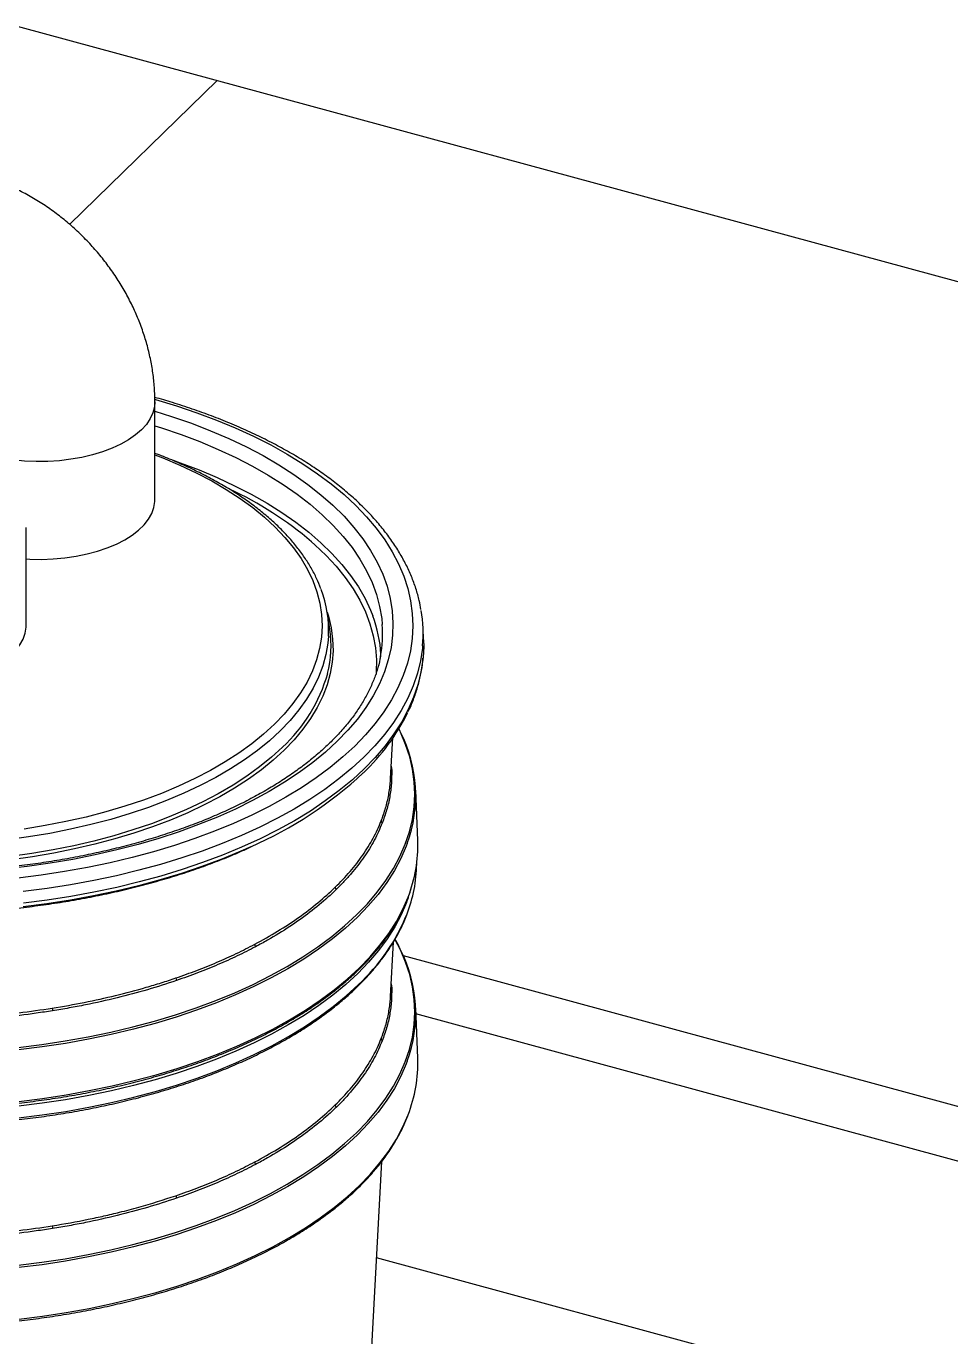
# Model space of a CAD drawing. Header units: millimetres. Extents: x 0 to 3353, y 0 to 2591.
# Drawn here: x 1627.1 to 1903.9, y 907.3 to 1299.6 of the extents above; entities that cross this region are included whole.
import ezdxf

# ---------------------------------------------------------------- set-up
doc = ezdxf.new("R2010")
doc.units = ezdxf.units.MM
doc.header["$LTSCALE"] = 12

msp = doc.modelspace()

# ---------------------------------------------------------------- linework, layer by layer
at = {"color": 7, "linetype": 'Continuous', "lineweight": 25}
for p, q in [((1261.13, 1398.37), (2339.42, 1105.32)), ((1640.11, 1240.29), (1684.25, 1283.38)), ((1665.66, 1157.87), (1665.66, 1187.12)), ((1627.13, 1120.26), (1627.13, 1149.52)), ((1717.99, 1119.06), (1717.28, 1123.78)), ((1746.07, 1115.93), (1745.93, 1119.36)), ((1739.07, 1088.55), (1738.67, 1089.39)), ((1736.2, 1074.37), (1736.86, 1086.64)), ((1744.33, 1055.82), (1743.72, 1070.9)), ((1736.2, 1009.19), (1737.08, 1025.54)), ((2064.37, 933.13), (1740.02, 1021.29)), ((1744.33, 990.64), (1743.72, 1005.73)), ((2064.37, 916.81), (1743.79, 1003.93)), ((1721.96, 743.72), (1733.55, 959.76)), ((2064.37, 840.6), (1732, 930.93))]:
    msp.add_line(p, q, dxfattribs=at)
at = {"color": 8, "linetype": 'Continuous', "lineweight": 25}
for p, q in [((1736.41, 1078.14), (1736.54, 1076.81)), ((1736.41, 1012.97), (1736.54, 1011.64))]:
    msp.add_line(p, q, dxfattribs=at)
at = {"color": 8, "linetype": 'Continuous', "lineweight": 25, "flags": 128}
for points in [[(1665.66, 1187.12), (1665.54, 1185.67), (1665.08, 1183.88), (1664.28, 1182.13), (1663.13, 1180.42), (1661.65, 1178.79), (1659.86, 1177.24), (1657.78, 1175.79), (1655.42, 1174.45), (1652.82, 1173.25), (1649.99, 1172.19), (1646.97, 1171.27), (1643.78, 1170.53), (1640.47, 1169.95), (1637.05, 1169.54), (1633.58, 1169.32), (1630.08, 1169.27), (1626.59, 1169.41), (1623.85, 1169.65)], [(1665.66, 1187.93), (1665.85, 1187.88), (1672.1, 1185.97), (1678.17, 1183.91), (1684.05, 1181.71), (1689.7, 1179.36), (1695.13, 1176.87), (1700.32, 1174.25), (1705.26, 1171.5), (1709.93, 1168.63), (1714.33, 1165.65), (1718.45, 1162.57), (1722.27, 1159.38), (1725.79, 1156.11), (1729, 1152.75), (1731.88, 1149.31), (1734.45, 1145.81), (1736.68, 1142.25), (1738.57, 1138.63), (1740.12, 1134.98), (1741.33, 1131.29), (1742.19, 1127.57), (1742.7, 1123.83), (1742.86, 1120.09), (1742.67, 1116.35), (1742.13, 1112.62), (1741.23, 1108.9), (1739.99, 1105.21), (1738.41, 1101.56), (1736.49, 1097.95), (1734.22, 1094.39), (1731.63, 1090.89), (1728.71, 1087.46), (1725.48, 1084.11)], [(1665.66, 1184.41), (1670.67, 1182.82), (1676.58, 1180.75), (1682.29, 1178.53), (1687.77, 1176.17), (1693.03, 1173.67), (1698.03, 1171.05), (1702.78, 1168.3), (1707.26, 1165.43), (1711.45, 1162.45), (1715.36, 1159.37), (1718.96, 1156.19), (1722.26, 1152.92), (1725.23, 1149.58), (1727.88, 1146.16), (1730.21, 1142.68), (1732.19, 1139.14), (1733.83, 1135.56), (1735.13, 1131.94), (1736.07, 1128.29), (1736.67, 1124.63), (1736.91, 1120.95), (1736.8, 1117.27), (1736.34, 1113.59), (1735.52, 1109.94), (1734.35, 1106.31), (1732.84, 1102.71), (1730.98, 1099.16), (1728.79, 1095.65), (1726.26, 1092.21), (1723.4, 1088.84), (1720.22, 1085.54)], [(1665.66, 1180.01), (1667.59, 1179.4), (1673.47, 1177.39), (1679.14, 1175.24), (1684.6, 1172.94), (1689.83, 1170.51), (1694.82, 1167.94), (1699.55, 1165.25), (1704.01, 1162.45), (1708.2, 1159.53), (1712.11, 1156.5), (1715.71, 1153.38), (1719.01, 1150.17), (1721.99, 1146.89), (1724.65, 1143.52), (1726.98, 1140.1), (1728.98, 1136.62), (1730.64, 1133.09), (1731.95, 1129.52), (1732.92, 1125.93), (1733.54, 1122.31), (1733.72, 1120.54)], [(1665.66, 1171.31), (1668.01, 1170.39), (1673.13, 1168.23), (1678.01, 1165.93), (1682.65, 1163.5), (1687.02, 1160.95), (1691.13, 1158.27), (1694.95, 1155.49), (1698.47, 1152.61), (1701.69, 1149.63), (1704.59, 1146.57), (1707.17, 1143.43), (1709.42, 1140.22), (1711.33, 1136.96), (1712.9, 1133.65), (1714.12, 1130.3), (1714.99, 1126.93), (1715.51, 1123.53), (1715.67, 1120.12), (1715.48, 1116.72), (1714.93, 1113.32), (1714.03, 1109.94), (1712.78, 1106.6), (1711.18, 1103.29), (1709.24, 1100.03), (1706.97, 1096.84), (1704.36, 1093.7), (1701.43, 1090.65)], [(1671.14, 1169.65), (1673.21, 1168.92), (1678.87, 1166.77), (1684.31, 1164.49), (1689.52, 1162.06), (1694.49, 1159.5), (1699.21, 1156.82), (1703.66, 1154.02), (1707.84, 1151.11), (1711.73, 1148.1), (1715.32, 1144.99), (1718.61, 1141.79), (1721.58, 1138.51), (1724.23, 1135.16), (1726.56, 1131.74), (1728.55, 1128.27), (1730.2, 1124.76), (1730.87, 1123.08)], [(1712.55, 1145.28), (1713.57, 1144.38), (1716.9, 1141.21), (1719.91, 1137.94), (1722.6, 1134.61), (1724.97, 1131.21), (1727, 1127.75), (1728.69, 1124.25), (1730.03, 1120.7), (1731.03, 1117.13), (1731.68, 1113.53), (1731.97, 1109.92), (1731.92, 1106.31), (1731.86, 1105.57)], [(1717.21, 1124.19), (1717.59, 1122.95), (1718.41, 1119.54), (1718.86, 1116.11), (1718.97, 1112.67), (1718.73, 1109.23), (1718.13, 1105.8), (1717.18, 1102.4), (1715.89, 1099.02), (1714.25, 1095.69), (1712.27, 1092.4), (1709.96, 1089.18), (1707.32, 1086.02), (1704.36, 1082.93)], [(1717.61, 1116.98), (1717.43, 1114.93), (1716.86, 1111.51), (1715.93, 1108.11), (1714.66, 1104.74), (1713.03, 1101.41), (1711.07, 1098.13), (1708.77, 1094.91), (1706.14, 1091.75), (1703.19, 1088.68)], [(1745.8, 1114.08), (1745.74, 1113.44), (1745.16, 1109.66), (1744.24, 1105.9), (1742.97, 1102.17), (1741.35, 1098.47), (1739.39, 1094.81), (1737.09, 1091.21), (1734.46, 1087.67), (1731.5, 1084.2), (1728.22, 1080.8)], [(1745.94, 1110.68), (1745.88, 1110.01), (1745.3, 1106.23), (1744.38, 1102.46), (1743.1, 1098.72), (1741.48, 1095.02), (1739.52, 1091.36), (1737.22, 1087.76), (1734.58, 1084.21), (1731.62, 1080.74), (1728.34, 1077.34)], [(1703.19, 1088.68), (1699.92, 1085.68), (1696.35, 1082.79), (1692.48, 1079.99), (1688.33, 1077.3), (1683.91, 1074.73), (1679.23, 1072.29), (1674.31, 1069.98), (1669.15, 1067.8), (1663.77, 1065.77), (1658.2, 1063.89), (1652.43, 1062.17), (1646.5, 1060.6), (1640.41, 1059.21), (1634.19, 1057.98), (1627.85, 1056.92), (1621.4, 1056.04)], [(1624.72, 993.87), (1631.81, 994.76), (1638.8, 995.83), (1645.69, 997.07), (1652.46, 998.48), (1659.08, 1000.05), (1665.55, 1001.79), (1671.85, 1003.69), (1677.96, 1005.74), (1683.87, 1007.95), (1689.57, 1010.29), (1695.05, 1012.78), (1700.28, 1015.4), (1705.26, 1018.14), (1709.98, 1021.01), (1714.42, 1023.99), (1718.58, 1027.08), (1722.45, 1030.27), (1726.01, 1033.55), (1729.25, 1036.91), (1732.18, 1040.36), (1734.79, 1043.87), (1737.06, 1047.44), (1738.99, 1051.06), (1740.58, 1054.73), (1741.83, 1058.44), (1742.72, 1062.17), (1743.27, 1065.91), (1743.46, 1069.67), (1743.3, 1073.43), (1742.79, 1077.18), (1741.92, 1080.91), (1740.71, 1084.62), (1739.15, 1088.29), (1738.68, 1089.25)], [(1701.43, 1090.65), (1698.19, 1087.68), (1694.64, 1084.8), (1690.8, 1082.03), (1686.67, 1079.37), (1682.27, 1076.82), (1677.61, 1074.4), (1672.71, 1072.11), (1667.58, 1069.96), (1662.23, 1067.96), (1656.68, 1066.11), (1650.94, 1064.41), (1645.03, 1062.87), (1638.98, 1061.5), (1632.79, 1060.3), (1626.48, 1059.27)], [(1720.22, 1085.54), (1716.73, 1082.33), (1712.94, 1079.21), (1708.85, 1076.19), (1704.47, 1073.28), (1699.82, 1070.49), (1694.91, 1067.81), (1689.75, 1065.27), (1684.35, 1062.86), (1678.73, 1060.59), (1672.89, 1058.46), (1666.86, 1056.49), (1660.65, 1054.67), (1654.26, 1053.02), (1647.73, 1051.52), (1641.06, 1050.2), (1634.28, 1049.05), (1627.39, 1048.07), (1620.41, 1047.27)], [(1703.82, 1083.76), (1700.56, 1080.77), (1697, 1077.88), (1693.16, 1075.09), (1689.03, 1072.41), (1684.63, 1069.84), (1679.97, 1067.4), (1675.07, 1065.08), (1669.94, 1062.91), (1664.6, 1060.87), (1659.05, 1058.99), (1653.32, 1057.25), (1647.42, 1055.68), (1641.36, 1054.27), (1635.17, 1053.02), (1628.86, 1051.94), (1622.45, 1051.04)], [(1704.36, 1082.93), (1701.08, 1079.93), (1697.51, 1077.03), (1693.64, 1074.22), (1689.49, 1071.53), (1685.07, 1068.95), (1680.39, 1066.49), (1675.47, 1064.17), (1670.32, 1061.98), (1664.94, 1059.94), (1659.37, 1058.04), (1653.61, 1056.3), (1647.68, 1054.72), (1641.6, 1053.3), (1635.37, 1052.04), (1629.03, 1050.96), (1622.59, 1050.06)], [(1725.48, 1084.11), (1721.93, 1080.85), (1718.08, 1077.67), (1713.94, 1074.59), (1709.51, 1071.62), (1704.82, 1068.77), (1699.85, 1066.03), (1694.64, 1063.42), (1689.19, 1060.95), (1683.51, 1058.61), (1677.62, 1056.42), (1671.53, 1054.37), (1665.26, 1052.48), (1658.82, 1050.75), (1652.22, 1049.18), (1645.48, 1047.78), (1638.62, 1046.54), (1631.65, 1045.48), (1624.59, 1044.59)], [(1728.22, 1080.8), (1724.63, 1077.49), (1720.73, 1074.28), (1716.54, 1071.16), (1712.07, 1068.15), (1707.32, 1065.25), (1702.3, 1062.48), (1697.04, 1059.83), (1691.53, 1057.31), (1685.79, 1054.93), (1679.84, 1052.7), (1673.69, 1050.62), (1667.35, 1048.69), (1660.84, 1046.92), (1654.18, 1045.31), (1647.37, 1043.87), (1640.43, 1042.6), (1633.39, 1041.5), (1626.25, 1040.58)], [(1728.34, 1077.34), (1724.75, 1074.03), (1720.85, 1070.81), (1716.66, 1067.69), (1712.18, 1064.67), (1707.42, 1061.78), (1702.4, 1059), (1697.13, 1056.35), (1691.62, 1053.83), (1685.88, 1051.45), (1679.92, 1049.21), (1673.77, 1047.13), (1667.42, 1045.2), (1660.91, 1043.43), (1654.23, 1041.82), (1647.42, 1040.38), (1640.48, 1039.1), (1633.42, 1038.01), (1626.28, 1037.08)], [(1741.17, 1054.93), (1740.87, 1054.13), (1739.27, 1050.45), (1737.34, 1046.82), (1735.06, 1043.24), (1732.45, 1039.72), (1729.52, 1036.27), (1726.26, 1032.9), (1722.7, 1029.62), (1718.83, 1026.42), (1714.66, 1023.33), (1710.21, 1020.34), (1705.48, 1017.47), (1700.49, 1014.72), (1695.25, 1012.09), (1689.76, 1009.6), (1684.05, 1007.25), (1678.13, 1005.04), (1672, 1002.99), (1665.69, 1001.08), (1659.21, 999.34), (1652.57, 997.76), (1645.79, 996.35), (1638.89, 995.11), (1631.88, 994.04), (1624.78, 993.15)], [(1694.38, 1053.98), (1691.4, 1052.65), (1685.67, 1050.28), (1679.73, 1048.05), (1673.58, 1045.97), (1667.26, 1044.04), (1660.75, 1042.28), (1654.1, 1040.67), (1647.29, 1039.23), (1640.37, 1037.96), (1633.33, 1036.87), (1626.2, 1035.94)], [(1740.95, 1037.25), (1739.38, 1033.63), (1737.44, 1030), (1735.17, 1026.42), (1732.56, 1022.9), (1729.62, 1019.45), (1726.36, 1016.07), (1722.79, 1012.78), (1718.92, 1009.58), (1714.75, 1006.49), (1710.29, 1003.5), (1705.56, 1000.62), (1700.57, 997.87), (1695.32, 995.24), (1689.83, 992.75), (1684.12, 990.4), (1678.19, 988.19), (1672.06, 986.13), (1665.74, 984.23), (1659.26, 982.49), (1652.62, 980.9), (1645.83, 979.49), (1638.93, 978.25), (1631.91, 977.18), (1624.8, 976.29)], [(1624.91, 977.75), (1632.04, 978.64), (1639.08, 979.71), (1646.01, 980.96), (1652.82, 982.38), (1659.48, 983.97), (1665.99, 985.72), (1672.32, 987.62), (1678.47, 989.69), (1684.42, 991.91), (1690.16, 994.27), (1695.66, 996.77), (1700.93, 999.4), (1705.94, 1002.17), (1710.69, 1005.05), (1715.16, 1008.05), (1719.34, 1011.16), (1723.23, 1014.36), (1726.81, 1017.66), (1730.08, 1021.05), (1733.02, 1024.51), (1735.64, 1028.04), (1737.93, 1031.64), (1739.87, 1035.28), (1741.43, 1038.88)], [(1624.72, 928.7), (1631.81, 929.59), (1638.8, 930.65), (1645.69, 931.89), (1652.46, 933.3), (1659.08, 934.88), (1665.55, 936.62), (1671.85, 938.52), (1677.96, 940.57), (1683.87, 942.77), (1689.57, 945.12), (1695.05, 947.6), (1700.28, 950.22), (1705.26, 952.97), (1709.98, 955.84), (1714.42, 958.82), (1718.58, 961.91), (1722.45, 965.09), (1726.01, 968.37), (1729.25, 971.74), (1732.18, 975.18), (1734.79, 978.69), (1737.06, 982.27), (1738.99, 985.89), (1740.58, 989.56), (1741.83, 993.26), (1742.72, 996.99), (1743.27, 1000.74), (1743.46, 1004.5), (1743.3, 1008.25), (1742.79, 1012), (1741.92, 1015.73), (1740.71, 1019.44), (1739.15, 1023.11), (1737.58, 1026.15)], [(1624.83, 972.79), (1631.95, 973.68), (1638.97, 974.75), (1645.88, 976), (1652.67, 977.41), (1659.32, 978.99), (1665.81, 980.74), (1672.13, 982.64), (1678.27, 984.7), (1684.2, 986.91), (1689.92, 989.27), (1695.41, 991.76), (1700.67, 994.39), (1705.67, 997.15), (1710.4, 1000.03), (1714.86, 1003.02), (1719.03, 1006.12), (1722.91, 1009.32), (1726.49, 1012.61)], [(1741.17, 989.76), (1740.87, 988.95), (1739.27, 985.28), (1737.34, 981.65), (1735.06, 978.07), (1732.45, 974.55), (1729.52, 971.1), (1726.26, 967.73), (1722.7, 964.44), (1718.83, 961.25), (1714.66, 958.15), (1710.21, 955.17), (1705.48, 952.29), (1700.49, 949.54), (1695.25, 946.92), (1689.76, 944.43), (1684.05, 942.07), (1678.13, 939.87), (1672, 937.81), (1665.69, 935.91), (1659.21, 934.17), (1652.57, 932.59), (1645.79, 931.18), (1638.89, 929.93), (1631.88, 928.86), (1624.78, 927.97)], [(1624.91, 912.57), (1632.04, 913.47), (1639.08, 914.54), (1646.01, 915.79), (1652.82, 917.21), (1659.48, 918.79), (1665.99, 920.54), (1672.32, 922.45), (1678.47, 924.51), (1684.42, 926.73), (1690.16, 929.09), (1695.66, 931.59), (1700.93, 934.23), (1705.94, 936.99), (1710.69, 939.87), (1715.16, 942.87), (1719.34, 945.98), (1723.23, 949.19), (1726.81, 952.49), (1730.08, 955.87), (1733.02, 959.34), (1735.64, 962.87), (1737.93, 966.46), (1739.87, 970.11), (1741.43, 973.71)]]:
    msp.add_lwpolyline(points, dxfattribs=at)
at = {"color": 7, "linetype": 'Continuous', "lineweight": 25, "flags": 128}
for points in [[(1627.13, 1140.12), (1628.21, 1140.07), (1631.72, 1140.01), (1635.22, 1140.14), (1638.68, 1140.45), (1642.06, 1140.94), (1645.33, 1141.61), (1648.45, 1142.44), (1651.39, 1143.43), (1654.12, 1144.57), (1656.62, 1145.84), (1658.85, 1147.24), (1660.79, 1148.74), (1662.43, 1150.34), (1663.75, 1152.02), (1664.73, 1153.76), (1665.36, 1155.54), (1665.64, 1157.34), (1665.66, 1157.87)], [(1576.28, 1104.47), (1579.47, 1103.71), (1582.79, 1103.12), (1586.2, 1102.7), (1589.69, 1102.46), (1593.2, 1102.41), (1596.7, 1102.54), (1600.16, 1102.85), (1603.54, 1103.34), (1606.81, 1104.01), (1609.93, 1104.84), (1612.87, 1105.83), (1615.6, 1106.96), (1618.09, 1108.24), (1620.32, 1109.63), (1622.27, 1111.14), (1623.91, 1112.74), (1625.22, 1114.42), (1626.2, 1116.15), (1626.84, 1117.93), (1627.12, 1119.74), (1627.13, 1120.26)], [(1746.07, 1115.93), (1746.1, 1113.8), (1745.94, 1110.68)]]:
    msp.add_lwpolyline(points, dxfattribs=at)
at = {"color": 7, "linetype": 'Continuous', "lineweight": 25}
for centre, radius, start, end in [((1640.97, 1060.93), 110.63, 49.6814, 64.8286), ((1683.29, 1118.72), 34.37, 357.0912, 20.8431), ((1693.91, 1109.2), 39.48, 3.4535, 20.5855), ((1705.03, 1117.7), 40.93, 354.9252, 9.8821), ((1684.49, 1114.02), 33.88, 345.9987, 8.5558), ((1696.02, 1117.73), 37.8, 349.6228, 4.2597), ((1684.72, 1121.99), 63.1, 313.3597, 333.8712), ((1701.73, 1069.31), 41.98, 339.9722, 26.8516), ((1646.11, 1164.06), 120.2, 293.6749, 312.9693), ((1734.29, 1061.69), 0.892, 178.6879, 227.2255), ((1702.17, 1054.31), 42.18, 338.5408, 2.0424), ((1701.87, 1049.2), 42.14, 338.6654, 359.3765), ((1720.72, 1041.84), 1.09, 179.3357, 220.3311), ((1698.94, 1053.5), 45.05, 338.8604, 344.4998), ((1696.98, 1024.78), 1.42, 179.6272, 211.5385), ((1701.73, 1004.14), 41.98, 339.9722, 26.8516), ((1673.82, 1014.68), 1.88, 179.74, 203.904), ((1638.51, 1005.65), 3.57, 179.8558, 192.6134), ((1734.29, 996.52), 0.892, 178.6879, 227.2255), ((1702.17, 989.14), 42.18, 338.5408, 2.0424), ((1720.72, 976.66), 1.09, 179.3357, 220.3311), ((1696.98, 959.6), 1.42, 179.6272, 211.5385), ((1673.82, 949.51), 1.88, 179.74, 203.904), ((1638.51, 940.47), 3.57, 179.8558, 192.6134)]:
    msp.add_arc(centre, radius, start, end, dxfattribs=at)
at = {"color": 8, "linetype": 'Continuous', "lineweight": 25}
for centre, radius, start, end in [((1671.28, 1118.92), 47.91, 312.7844, 344.1385), ((1737.09, 1077.47), 0.857, 209.2215, 229.9536), ((1686.57, 1055.73), 58.76, 312.7876, 338.1613), ((1737.09, 1012.3), 0.857, 209.2215, 229.9536)]:
    msp.add_arc(centre, radius, start, end, dxfattribs=at)
at = {"color": 7, "linetype": 'Continuous', "lineweight": 25}
for points, knots in [([(1665.66, 1187.12), (1665.64, 1188.22), (1665.6, 1190.75), (1665.24, 1194.73), (1664.56, 1199.06), (1663.58, 1203.36), (1662.31, 1207.64), (1660.74, 1211.87), (1658.9, 1216.03), (1656.78, 1220.09), (1654.39, 1224.04), (1651.75, 1227.85), (1648.87, 1231.51), (1645.77, 1234.99), (1642.45, 1238.29), (1638.93, 1241.38), (1635.22, 1244.25), (1631.35, 1246.89), (1627.32, 1249.27), (1623.16, 1251.38), (1618.89, 1253.21), (1615.15, 1254.53), (1612.84, 1255.19), (1612, 1255.43)], [0, 0, 0, 0, 0.036046, 0.083474, 0.131142, 0.179173, 0.227535, 0.27619, 0.325093, 0.374199, 0.423471, 0.472876, 0.522392, 0.572006, 0.621712, 0.671509, 0.721396, 0.771368, 0.821413, 0.871508, 0.921618, 0.971693, 1, 1, 1, 1]), ([(1745.29, 1125.02), (1745.13, 1125.9), (1744.76, 1128), (1743.81, 1131.29), (1742.49, 1134.91), (1740.85, 1138.48), (1738.9, 1142.02), (1736.65, 1145.5), (1734.1, 1148.93), (1731.24, 1152.29), (1728.1, 1155.58), (1724.68, 1158.79), (1720.98, 1161.91), (1717.01, 1164.94), (1712.79, 1167.86), (1708.32, 1170.68), (1703.61, 1173.38), (1698.67, 1175.97), (1693.52, 1178.43), (1688.16, 1180.76), (1682.6, 1182.97), (1676.86, 1185.03), (1671.21, 1186.89), (1667.4, 1187.99), (1665.62, 1188.5)], [0, 0, 0, 0, 0.032526, 0.077921, 0.123444, 0.169128, 0.214985, 0.261014, 0.307203, 0.35353, 0.399969, 0.446493, 0.493078, 0.539704, 0.586353, 0.633011, 0.679667, 0.726314, 0.772948, 0.819567, 0.866168, 0.912753, 0.95932, 1, 1, 1, 1]), ([(1715.32, 1131.23), (1714.92, 1132.25), (1714.09, 1134.34), (1712.45, 1137.46), (1710.49, 1140.6), (1708.23, 1143.69), (1705.67, 1146.71), (1702.82, 1149.66), (1699.69, 1152.53), (1696.29, 1155.32), (1692.62, 1158), (1688.7, 1160.59), (1684.54, 1163.06), (1680.15, 1165.42), (1675.54, 1167.66), (1670.7, 1169.76), (1667.39, 1171.12), (1665.66, 1171.73), (1665.66, 1171.73)], [0, 0, 0, 0, 0.061891, 0.128128, 0.19459, 0.261262, 0.328115, 0.395112, 0.462216, 0.529393, 0.596614, 0.663858, 0.731106, 0.798346, 0.86557, 0.932775, 0.99996, 1, 1, 1, 1]), ([(1718.06, 1085.1), (1717.52, 1084.59), (1715.95, 1083.09), (1713.15, 1080.65), (1709.56, 1077.83), (1705.7, 1075.09), (1701.6, 1072.44), (1697.25, 1069.89), (1692.66, 1067.45), (1687.85, 1065.11), (1682.83, 1062.89), (1677.6, 1060.78), (1672.18, 1058.81), (1666.57, 1056.96), (1660.8, 1055.25), (1654.88, 1053.67), (1648.81, 1052.25), (1642.62, 1050.96), (1636.31, 1049.83), (1629.91, 1048.85), (1623.42, 1048.03), (1616.86, 1047.36), (1610.24, 1046.85), (1603.58, 1046.5), (1596.9, 1046.32), (1590.21, 1046.29), (1583.52, 1046.42), (1576.85, 1046.72), (1570.22, 1047.18), (1563.64, 1047.79), (1557.12, 1048.57), (1550.69, 1049.5), (1544.35, 1050.58), (1538.11, 1051.81), (1532, 1053.19), (1526.03, 1054.72), (1520.21, 1056.39), (1514.55, 1058.19), (1509.06, 1060.13), (1503.77, 1062.19), (1498.67, 1064.38), (1493.79, 1066.68), (1489.13, 1069.09), (1484.71, 1071.61), (1480.52, 1074.22), (1476.59, 1076.93), (1472.92, 1079.72), (1469.51, 1082.59), (1466.38, 1085.53), (1463.53, 1088.53), (1460.96, 1091.59), (1458.68, 1094.7), (1456.69, 1097.85), (1455, 1101.04), (1453.6, 1104.27), (1452.52, 1107.52), (1451.89, 1109.89), (1451.71, 1111.17), (1451.68, 1111.36)], [0, 0, 0, 0, 0.009567, 0.027806, 0.046038, 0.064262, 0.082485, 0.100708, 0.118935, 0.137168, 0.155408, 0.173655, 0.19191, 0.210172, 0.228442, 0.246719, 0.265002, 0.283291, 0.301584, 0.319883, 0.338185, 0.35649, 0.374798, 0.393108, 0.411419, 0.429731, 0.448043, 0.466355, 0.484665, 0.502974, 0.52128, 0.539583, 0.557882, 0.576177, 0.594467, 0.612751, 0.631029, 0.6493, 0.667564, 0.685819, 0.704066, 0.722304, 0.740534, 0.758755, 0.77697, 0.795178, 0.813384, 0.831589, 0.849799, 0.86802, 0.886261, 0.904533, 0.92285, 0.941228, 0.959681, 0.978225, 0.996867, 1, 1, 1, 1]), ([(1733.2, 1111.21), (1733.14, 1110.84), (1732.91, 1109.37), (1732.19, 1106.8), (1731.03, 1103.51), (1729.54, 1100.26), (1727.76, 1097.05), (1725.68, 1093.88), (1723.31, 1090.77), (1720.78, 1087.84), (1718.92, 1085.97), (1718.06, 1085.1)], [0, 0, 0, 0, 0.040929, 0.164679, 0.287881, 0.41045, 0.53239, 0.653762, 0.774663, 0.895194, 1, 1, 1, 1]), ([(1741.47, 1094.43), (1741.55, 1094.57), (1742.23, 1095.9), (1743.23, 1098.46), (1744.46, 1102.11), (1745.32, 1105.79), (1745.8, 1108.55), (1745.89, 1110.09), (1745.9, 1110.39)], [0, 0, 0, 0, 0.02719, 0.257822, 0.487545, 0.71638, 0.944427, 1, 1, 1, 1]), ([(1736.54, 1076.81), (1736.53, 1075.5), (1736.53, 1072.87), (1735.99, 1068.92), (1735.1, 1064.96), (1734.16, 1062.35), (1733.68, 1061.04)], [0, 0, 0, 0, 0.248215, 0.497134, 0.748203, 1, 1, 1, 1]), ([(1733.4, 1061.71), (1733.86, 1063), (1734.8, 1065.58), (1735.67, 1069.51), (1736.13, 1072.44), (1736.16, 1074.07), (1736.17, 1074.37)], [0, 0, 0, 0, 0.308351, 0.617575, 0.929472, 1, 1, 1, 1]), ([(1719.64, 1041.85), (1721.16, 1043.41), (1724.21, 1046.54), (1727.97, 1051.45), (1730.57, 1055.66), (1732.31, 1059.1), (1733.03, 1060.84), (1733.4, 1061.71)], [0, 0, 0, 0, 0.247705, 0.496768, 0.747496, 0.873373, 1, 1, 1, 1]), ([(1733.68, 1061.04), (1732.94, 1059.33), (1731.45, 1055.9), (1728.32, 1050.86), (1725.15, 1046.75), (1722.28, 1043.52), (1720.69, 1041.93), (1719.9, 1041.13)], [0, 0, 0, 0, 0.2477041, 0.4967671, 0.7474953, 0.8733729, 1, 1, 1, 1]), ([(1496.26, 1051.39), (1498.05, 1050.67), (1501.66, 1049.2), (1507.34, 1047.16), (1513.22, 1045.22), (1519.26, 1043.44), (1525.46, 1041.79), (1531.79, 1040.29), (1538.25, 1038.95), (1544.81, 1037.75), (1551.48, 1036.71), (1558.23, 1035.83), (1565.05, 1035.11), (1571.92, 1034.54), (1578.84, 1034.14), (1585.79, 1033.91), (1592.75, 1033.83), (1599.71, 1033.92), (1606.65, 1034.17), (1613.57, 1034.58), (1620.44, 1035.16), (1627.25, 1035.9), (1633.99, 1036.79), (1640.65, 1037.84), (1647.21, 1039.05), (1653.66, 1040.41), (1659.98, 1041.92), (1666.16, 1043.58), (1672.19, 1045.38), (1678.06, 1047.32), (1683.75, 1049.4), (1689.15, 1051.55), (1692.55, 1053.07), (1694.19, 1053.81)], [0, 0, 0, 0, 0.031667, 0.06403, 0.09639, 0.128746, 0.161099, 0.193448, 0.225795, 0.258139, 0.290481, 0.322821, 0.355159, 0.387496, 0.419832, 0.452168, 0.484503, 0.516838, 0.549173, 0.581509, 0.613845, 0.646183, 0.678521, 0.710862, 0.743204, 0.775549, 0.807896, 0.840247, 0.8726, 0.904957, 0.937318, 0.969684, 1, 1, 1, 1]), ([(1695.57, 1024.79), (1697.87, 1026.06), (1702.5, 1028.61), (1708.78, 1032.78), (1714.6, 1037.17), (1717.96, 1040.29), (1719.64, 1041.85)], [0, 0, 0, 0, 0.246817, 0.494871, 0.746777, 1, 1, 1, 1]), ([(1719.9, 1041.13), (1719.09, 1040.36), (1716.66, 1038.06), (1712.13, 1034.33), (1706.09, 1030.03), (1700.55, 1026.62), (1696.97, 1024.69), (1695.78, 1024.04)], [0, 0, 0, 0, 0.123562, 0.371629, 0.621463, 0.873373, 1, 1, 1, 1]), ([(1443.71, 1038.24), (1443.98, 1037.57), (1444.7, 1035.71), (1446.22, 1032.72), (1448.24, 1029.28), (1450.58, 1025.89), (1453.21, 1022.56), (1456.14, 1019.29), (1459.34, 1016.1), (1462.83, 1012.99), (1466.59, 1009.96), (1470.61, 1007.03), (1474.88, 1004.2), (1479.4, 1001.47), (1484.15, 998.86), (1489.13, 996.36), (1494.32, 993.98), (1499.71, 991.73), (1505.3, 989.6), (1511.07, 987.61), (1517, 985.76), (1523.1, 984.06), (1529.33, 982.49), (1535.7, 981.08), (1542.18, 979.82), (1548.77, 978.71), (1555.45, 977.76), (1562.21, 976.97), (1569.02, 976.34), (1575.89, 975.87), (1582.79, 975.56), (1589.71, 975.41), (1596.64, 975.43), (1603.56, 975.61), (1610.45, 975.95), (1617.31, 976.45), (1624.12, 977.12), (1630.86, 977.95), (1637.52, 978.93), (1644.09, 980.07), (1650.55, 981.36), (1656.89, 982.8), (1663.1, 984.4), (1669.16, 986.13), (1675.06, 988.01), (1680.79, 990.03), (1686.34, 992.18), (1691.69, 994.46), (1696.84, 996.86), (1701.77, 999.39), (1706.48, 1002.03), (1710.94, 1004.78), (1715.17, 1007.63), (1719.13, 1010.58), (1722.77, 1013.57), (1725.21, 1015.79), (1726.43, 1016.97), (1726.62, 1017.16)], [0, 0, 0, 0, 0.010673, 0.029196, 0.047744, 0.066315, 0.084907, 0.103515, 0.122136, 0.140766, 0.159403, 0.178044, 0.196687, 0.21533, 0.233972, 0.252612, 0.271251, 0.289887, 0.308521, 0.327153, 0.345783, 0.36441, 0.383036, 0.40166, 0.420283, 0.438904, 0.457524, 0.476142, 0.494761, 0.513378, 0.531995, 0.550611, 0.569228, 0.587844, 0.606461, 0.625078, 0.643696, 0.662314, 0.680933, 0.699554, 0.718175, 0.736798, 0.755423, 0.774049, 0.792678, 0.811309, 0.829942, 0.848578, 0.867216, 0.885857, 0.9045, 0.923145, 0.941792, 0.960441, 0.979089, 0.996747, 1, 1, 1, 1]), ([(1726.62, 1017.16), (1727.19, 1017.72), (1728.82, 1019.34), (1731.31, 1022.09), (1734, 1025.42), (1736.38, 1028.81), (1738.45, 1032.25), (1740.14, 1035.51), (1740.99, 1037.64), (1741.36, 1038.59)], [0, 0, 0, 0, 0.083319, 0.241463, 0.399558, 0.557548, 0.715399, 0.87308, 1, 1, 1, 1]), ([(1444.07, 1033.15), (1444.25, 1032.66), (1444.88, 1030.98), (1446.28, 1028.17), (1448.25, 1024.72), (1450.54, 1021.33), (1453.13, 1017.99), (1456, 1014.72), (1459.17, 1011.52), (1462.61, 1008.4), (1466.32, 1005.37), (1470.3, 1002.43), (1474.53, 999.58), (1479.01, 996.84), (1483.72, 994.21), (1488.66, 991.7), (1493.81, 989.31), (1499.17, 987.04), (1504.73, 984.9), (1510.46, 982.89), (1516.37, 981.03), (1522.44, 979.3), (1528.65, 977.72), (1534.99, 976.29), (1541.45, 975.01), (1548.02, 973.88), (1554.68, 972.91), (1561.42, 972.1), (1568.22, 971.45), (1575.07, 970.96), (1581.96, 970.63), (1588.87, 970.46), (1595.79, 970.46), (1602.71, 970.62), (1609.6, 970.94), (1616.45, 971.43), (1623.26, 972.08), (1630, 972.88), (1636.66, 973.85), (1643.23, 974.97), (1649.7, 976.24), (1656.04, 977.67), (1662.26, 979.24), (1668.33, 980.96), (1674.24, 982.82), (1679.98, 984.82), (1685.54, 986.95), (1690.91, 989.22), (1696.07, 991.61), (1701.02, 994.12), (1705.75, 996.74), (1710.23, 999.48), (1714.47, 1002.32), (1718.46, 1005.26), (1722.19, 1008.29), (1725.64, 1011.41), (1728.82, 1014.61), (1731.71, 1017.88), (1734.31, 1021.23), (1736.61, 1024.63), (1738.6, 1028.08), (1740.08, 1031.07), (1740.78, 1032.92), (1741.03, 1033.59)], [0, 0, 0, 0, 0.006993, 0.023571, 0.040172, 0.056793, 0.073434, 0.09009, 0.106758, 0.123435, 0.140118, 0.156805, 0.173494, 0.190184, 0.206873, 0.22356, 0.240246, 0.25693, 0.273611, 0.290291, 0.306969, 0.323645, 0.340319, 0.356991, 0.373663, 0.390333, 0.407001, 0.423669, 0.440336, 0.457003, 0.473669, 0.490335, 0.507, 0.523666, 0.540332, 0.556998, 0.573664, 0.590332, 0.607, 0.623669, 0.640339, 0.65701, 0.673683, 0.690357, 0.707034, 0.723712, 0.740392, 0.757075, 0.77376, 0.790447, 0.807136, 0.823828, 0.840521, 0.857215, 0.873909, 0.890602, 0.907291, 0.923974, 0.940648, 0.957311, 0.973958, 0.990586, 1, 1, 1, 1]), ([(1671.93, 1014.69), (1674.03, 1015.43), (1678.24, 1016.92), (1684.26, 1019.37), (1690.09, 1021.97), (1693.74, 1023.85), (1695.57, 1024.79)], [0, 0, 0, 0, 0.2482153, 0.4971336, 0.7482031, 1, 1, 1, 1]), ([(1695.78, 1024.04), (1693.97, 1023.11), (1690.35, 1021.25), (1684.55, 1018.65), (1678.49, 1016.18), (1674.23, 1014.67), (1672.1, 1013.92)], [0, 0, 0, 0, 0.248215, 0.497134, 0.748203, 1, 1, 1, 1]), ([(1739.07, 1023.38), (1738.84, 1023.89), (1738.39, 1024.87), (1737.81, 1025.84), (1737.53, 1026.31)], [0, 0, 0, 0, 0.516527, 1, 1, 1, 1]), ([(1634.94, 1005.66), (1638.15, 1006.2), (1644.59, 1007.31), (1653.98, 1009.41), (1661.61, 1011.44), (1667.57, 1013.23), (1670.48, 1014.2), (1671.93, 1014.69)], [0, 0, 0, 0, 0.246962, 0.495655, 0.746912, 0.87329, 1, 1, 1, 1]), ([(1672.1, 1013.92), (1669.23, 1012.98), (1663.48, 1011.1), (1654.36, 1008.69), (1646.47, 1006.93), (1639.98, 1005.69), (1636.68, 1005.14), (1635.02, 1004.87)], [0, 0, 0, 0, 0.247239, 0.496136, 0.746911, 0.873373, 1, 1, 1, 1]), ([(1733.4, 996.54), (1733.86, 997.83), (1734.8, 1000.41), (1735.67, 1004.33), (1736.13, 1007.27), (1736.16, 1008.89), (1736.17, 1009.19)], [0, 0, 0, 0, 0.308351, 0.617575, 0.929472, 1, 1, 1, 1]), ([(1736.54, 1011.64), (1736.53, 1010.33), (1736.53, 1007.69), (1735.99, 1003.74), (1735.1, 999.79), (1734.16, 997.17), (1733.68, 995.86)], [0, 0, 0, 0, 0.248215, 0.497134, 0.748203, 1, 1, 1, 1]), ([(1594.49, 1002.36), (1597.87, 1002.42), (1604.65, 1002.54), (1614.8, 1003.2), (1624.95, 1004.18), (1631.6, 1005.16), (1634.94, 1005.66)], [0, 0, 0, 0, 0.246817, 0.494871, 0.746777, 1, 1, 1, 1]), ([(1635.02, 1004.87), (1633.4, 1004.62), (1628.51, 1003.87), (1620.19, 1002.88), (1610.02, 1002.05), (1601.43, 1001.65), (1596.23, 1001.59), (1594.5, 1001.56)], [0, 0, 0, 0, 0.1235621, 0.3716289, 0.6214635, 0.8733728, 1, 1, 1, 1]), ([(1719.64, 976.67), (1721.16, 978.24), (1724.21, 981.37), (1727.97, 986.28), (1730.57, 990.49), (1732.31, 993.92), (1733.03, 995.66), (1733.4, 996.54)], [0, 0, 0, 0, 0.247705, 0.496768, 0.747496, 0.873373, 1, 1, 1, 1]), ([(1733.68, 995.86), (1732.94, 994.15), (1731.45, 990.72), (1728.32, 985.69), (1725.15, 981.57), (1722.28, 978.34), (1720.69, 976.75), (1719.9, 975.96)], [0, 0, 0, 0, 0.2477041, 0.4967671, 0.7474953, 0.8733729, 1, 1, 1, 1]), ([(1443.71, 973.07), (1443.98, 972.39), (1444.7, 970.54), (1446.22, 967.55), (1448.24, 964.1), (1450.58, 960.71), (1453.21, 957.38), (1456.14, 954.12), (1459.34, 950.93), (1462.83, 947.81), (1466.59, 944.79), (1470.61, 941.86), (1474.88, 939.03), (1479.4, 936.3), (1484.15, 933.68), (1489.13, 931.18), (1494.32, 928.8), (1499.71, 926.55), (1505.3, 924.43), (1511.07, 922.44), (1517, 920.59), (1523.1, 918.88), (1529.33, 917.32), (1535.7, 915.91), (1542.18, 914.65), (1548.77, 913.54), (1555.45, 912.59), (1562.21, 911.79), (1569.02, 911.16), (1575.89, 910.69), (1582.79, 910.38), (1589.71, 910.24), (1596.64, 910.25), (1603.56, 910.43), (1610.45, 910.77), (1617.31, 911.28), (1624.12, 911.95), (1630.86, 912.77), (1637.52, 913.75), (1644.09, 914.89), (1650.55, 916.19), (1656.89, 917.63), (1663.1, 919.22), (1669.16, 920.96), (1675.06, 922.84), (1680.79, 924.85), (1686.34, 927), (1691.69, 929.28), (1696.84, 931.69), (1701.77, 934.21), (1706.48, 936.85), (1710.94, 939.6), (1715.17, 942.46), (1719.13, 945.41), (1722.77, 948.4), (1725.21, 950.61), (1726.43, 951.8), (1726.62, 951.98)], [0, 0, 0, 0, 0.010673, 0.029196, 0.047744, 0.066315, 0.084907, 0.103515, 0.122136, 0.140766, 0.159403, 0.178044, 0.196687, 0.21533, 0.233972, 0.252612, 0.271251, 0.289887, 0.308521, 0.327153, 0.345783, 0.36441, 0.383036, 0.40166, 0.420283, 0.438904, 0.457524, 0.476142, 0.494761, 0.513378, 0.531995, 0.550611, 0.569228, 0.587844, 0.606461, 0.625078, 0.643696, 0.662314, 0.680933, 0.699554, 0.718175, 0.736798, 0.755423, 0.774049, 0.792678, 0.811309, 0.829942, 0.848578, 0.867216, 0.885857, 0.9045, 0.923145, 0.941792, 0.960441, 0.979089, 0.996747, 1, 1, 1, 1]), ([(1695.57, 959.61), (1697.87, 960.89), (1702.5, 963.44), (1708.78, 967.6), (1714.6, 971.99), (1717.96, 975.11), (1719.64, 976.67)], [0, 0, 0, 0, 0.246817, 0.494871, 0.746777, 1, 1, 1, 1]), ([(1719.9, 975.96), (1719.09, 975.19), (1716.66, 972.88), (1712.13, 969.15), (1706.09, 964.86), (1700.55, 961.45), (1696.97, 959.51), (1695.78, 958.86)], [0, 0, 0, 0, 0.123562, 0.371629, 0.621463, 0.873373, 1, 1, 1, 1]), ([(1726.62, 951.98), (1727.19, 952.54), (1728.82, 954.17), (1731.31, 956.92), (1734, 960.24), (1736.38, 963.63), (1738.45, 967.08), (1740.14, 970.34), (1740.99, 972.47), (1741.36, 973.42)], [0, 0, 0, 0, 0.083319, 0.241463, 0.399558, 0.557548, 0.715399, 0.87308, 1, 1, 1, 1]), ([(1671.93, 949.52), (1674.03, 950.26), (1678.24, 951.74), (1684.26, 954.19), (1690.09, 956.8), (1693.74, 958.67), (1695.57, 959.61)], [0, 0, 0, 0, 0.2482153, 0.4971336, 0.7482031, 1, 1, 1, 1]), ([(1695.78, 958.86), (1693.97, 957.94), (1690.35, 956.08), (1684.55, 953.48), (1678.49, 951), (1674.23, 949.5), (1672.1, 948.75)], [0, 0, 0, 0, 0.248215, 0.497134, 0.748203, 1, 1, 1, 1]), ([(1634.94, 940.48), (1638.55, 941.1), (1643.78, 942), (1650.43, 943.45), (1655.48, 944.65), (1662.78, 946.55), (1668.27, 948.33), (1671.93, 949.52)], [0, 0, 0, 0, 0.278017, 0.40229, 0.527078, 0.684014, 1, 1, 1, 1]), ([(1672.1, 948.75), (1669.23, 947.81), (1663.48, 945.93), (1654.36, 943.51), (1646.47, 941.75), (1639.98, 940.51), (1636.68, 939.97), (1635.02, 939.69)], [0, 0, 0, 0, 0.247239, 0.496136, 0.746911, 0.873373, 1, 1, 1, 1]), ([(1594.49, 937.18), (1597.87, 937.24), (1604.65, 937.36), (1614.8, 938.02), (1624.95, 939.01), (1631.6, 939.99), (1634.94, 940.48)], [0, 0, 0, 0, 0.246817, 0.494871, 0.746777, 1, 1, 1, 1]), ([(1635.02, 939.69), (1633.4, 939.44), (1628.51, 938.69), (1620.19, 937.71), (1610.02, 936.87), (1601.43, 936.48), (1596.23, 936.41), (1594.5, 936.39)], [0, 0, 0, 0, 0.1235621, 0.3716289, 0.6214635, 0.8733728, 1, 1, 1, 1])]:
    msp.add_open_spline(points, degree=3, knots=knots, dxfattribs=at)

doc.saveas('drawing.dxf')
